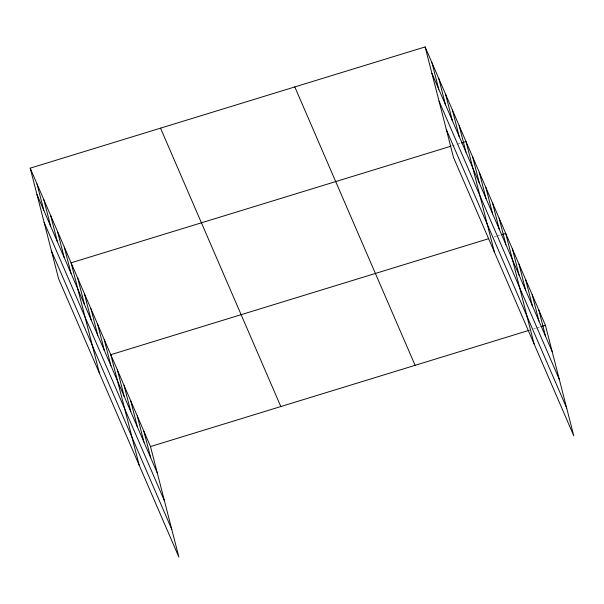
<?xml version="1.0" encoding="UTF-8"?>
<svg xmlns="http://www.w3.org/2000/svg" width="604" height="604" viewBox="0 0 604 604"><rect width="100%" height="100%" fill="white"/><g stroke="black" fill="none" stroke-linecap="round" stroke-linejoin="round"><path stroke-width="0.45" stroke-dasharray="3.02 2.27" d="M451.649 145.987L456.141 144.613M457.039 144.333L460.633 143.231M494.042 237.032L495.839 236.481M496.737 236.209L500.331 235.099M533.74 328.908L535.537 328.349M536.435 328.078L540.029 326.975"/><path stroke-width="0.91" d="M30.2 168.161L150.494 446.56L178.875 557.077L58.58 278.686L30.2 168.161L425.125 46.923L545.42 325.314L573.8 435.839L453.506 157.44L425.125 46.923M450.75 146.266L71.098 262.816L99.479 373.34M461.531 142.952L466.031 141.578L494.404 252.094M488.651 238.686L110.796 354.684L139.177 465.208M501.229 234.828L505.722 233.446L534.102 343.97M150.494 446.56L529.247 330.282M540.927 326.696L545.42 325.314M431.898 73.303L552.199 351.702M439.033 101.072L559.327 379.471M446.379 129.679L566.673 408.077M294.805 86.931L415.099 365.329M160.528 128.154L280.822 406.552M36.972 194.541L157.267 472.94M44.1 222.31L164.401 500.708M51.446 250.917L171.747 529.315M538.806 310.003L545.578 336.39M532.192 294.692L538.964 321.079M525.571 279.38L532.351 305.767M518.957 264.069L525.729 290.456M512.343 248.757L519.115 275.145M499.108 218.135L505.88 244.522M492.494 202.823L499.266 229.21M485.873 187.512L492.653 213.892M479.259 172.2L486.031 198.58M472.645 156.889L479.417 183.269M459.214 125.798L465.986 152.185M452.396 110.026L459.168 136.406M445.578 94.247L452.351 120.634M438.761 78.475L445.533 104.854M431.943 62.695L438.715 89.082M143.88 431.248L150.653 457.628M137.267 415.937L144.039 442.317M130.645 400.626L137.418 427.005M124.031 385.307L130.804 411.694M117.418 369.995L124.19 396.383M104.182 339.373L110.955 365.76M97.569 324.061L104.341 350.448M90.947 308.75L97.727 335.137M84.334 293.438L91.106 319.826M77.72 278.127L84.492 304.514M64.281 247.036L71.061 273.423M57.471 231.264L64.243 257.644M50.653 215.485L57.425 241.872M43.835 199.713L50.608 226.092M37.018 183.933L43.79 210.32"/></g></svg>
